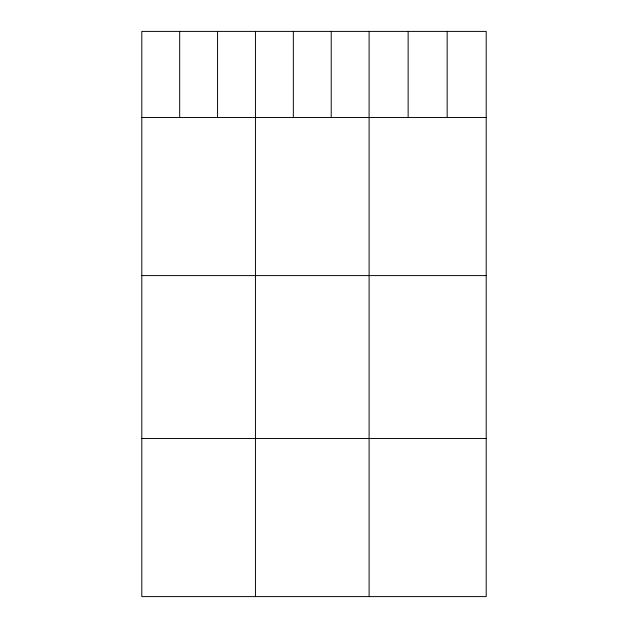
<?xml version="1.0" encoding="UTF-8"?>
<svg xmlns="http://www.w3.org/2000/svg" width="628" height="628" viewBox="0 0 628 628"><rect width="100%" height="100%" fill="white"/><g stroke="black" fill="none" stroke-linecap="round" stroke-linejoin="round"><path stroke-width="0.94" d="M486.205 117.499L486.205 596.6L141.795 596.6L141.795 31.4L486.205 31.4L486.205 117.499L141.795 117.499M141.795 275.598L486.205 275.598M141.795 438.493L486.205 438.493M447.167 31.4L447.167 117.499M408.137 31.4L408.137 117.499M369.107 31.4L369.107 596.6M331.223 31.4L331.223 117.499M293.339 31.4L293.339 117.499M255.447 31.4L255.447 596.6M217.563 31.4L217.563 117.499M179.679 31.4L179.679 117.499"/></g></svg>
